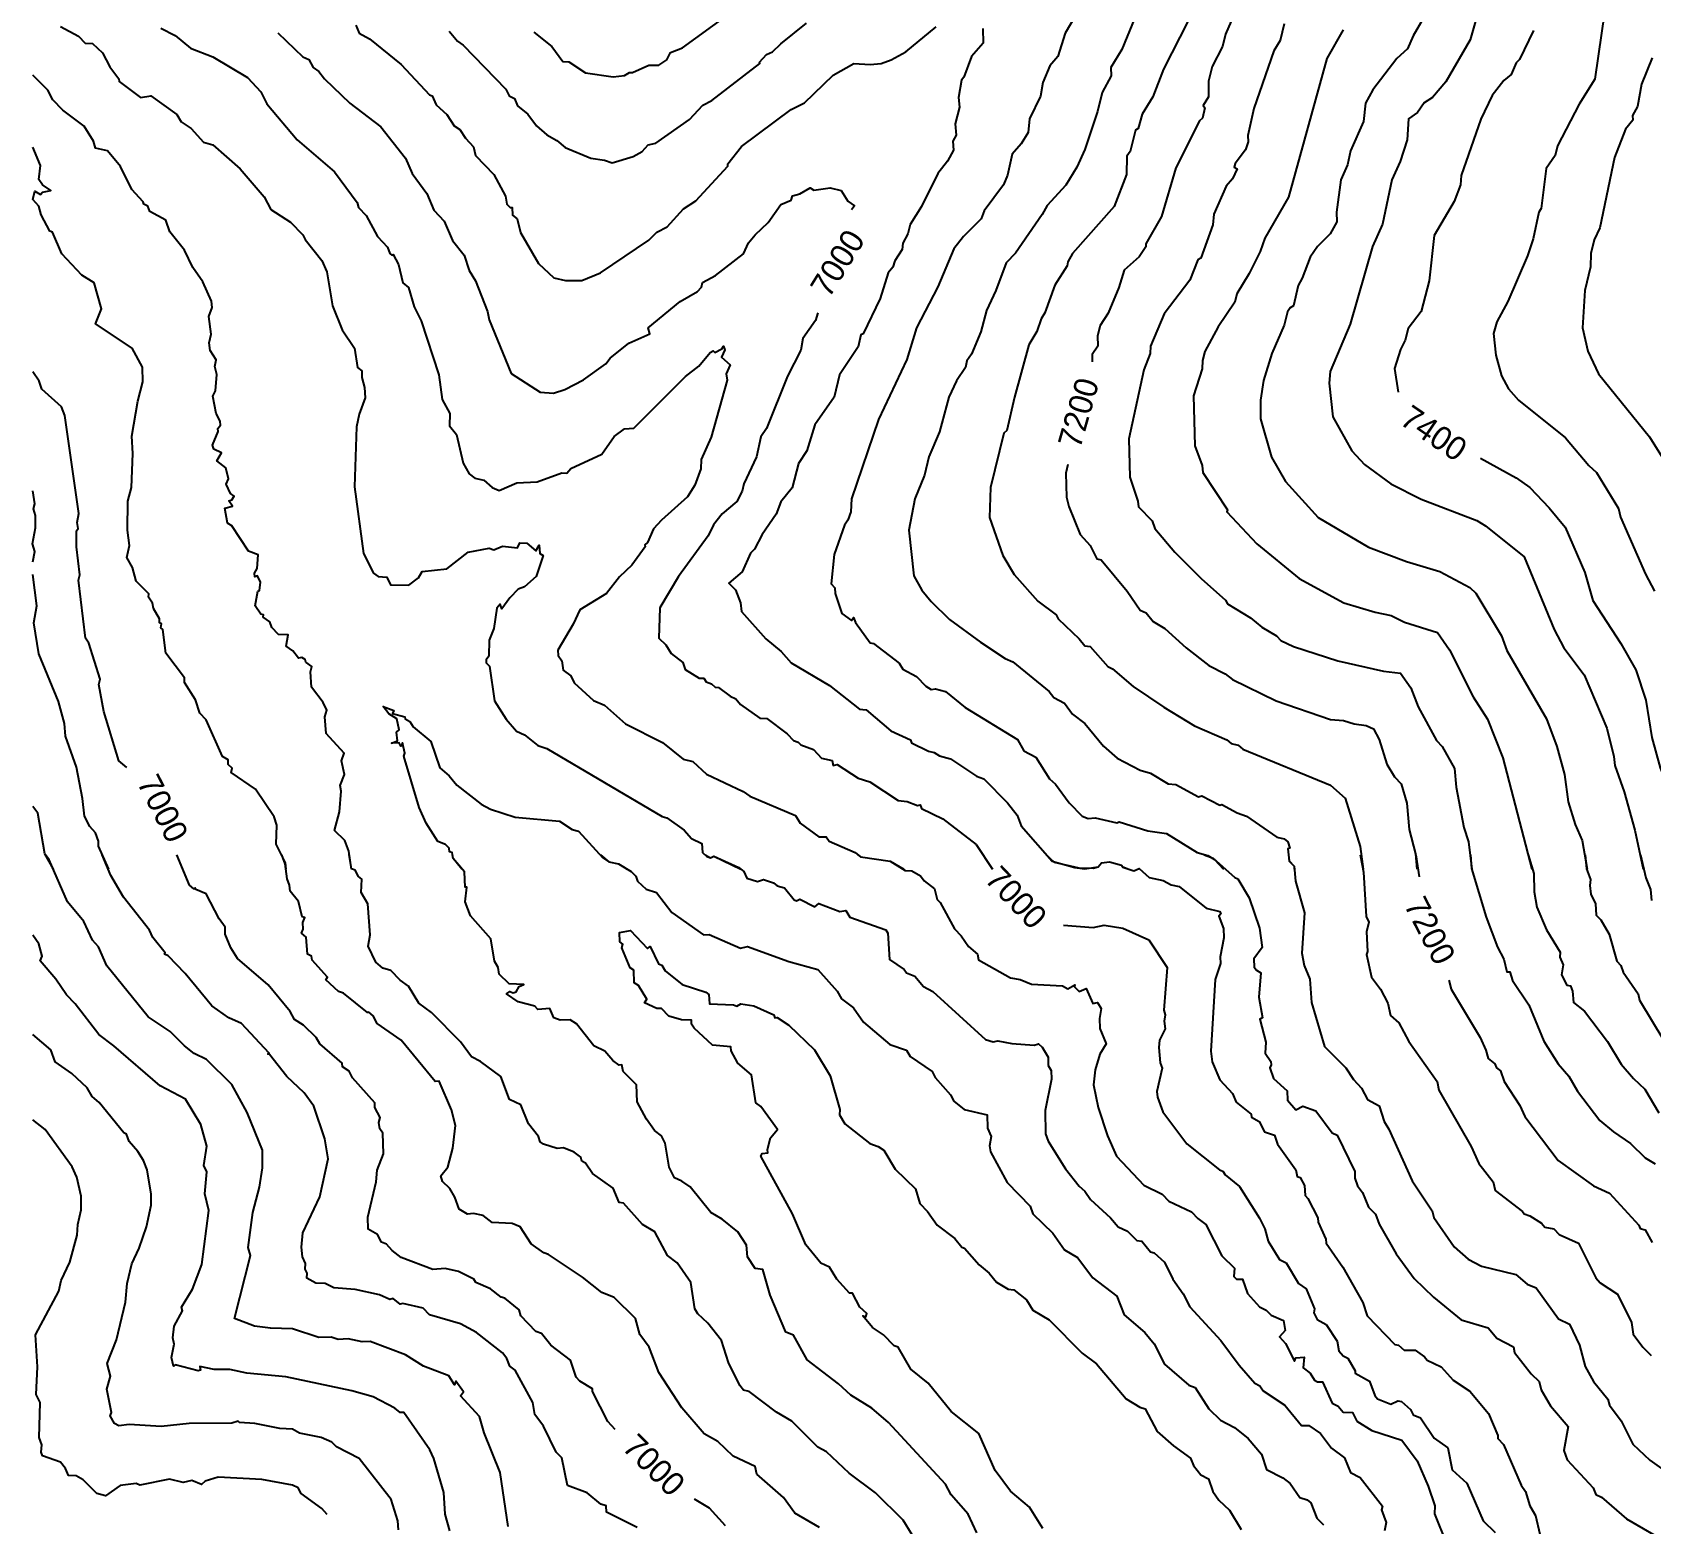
# Model space of a CAD drawing. Extents: x 9339 to 13216, y 3769 to 6935.
# Drawn here: x 9340 to 9863, y 4312 to 4794 of the extents above; entities that cross this region are included whole.
import ezdxf
from ezdxf.enums import TextEntityAlignment as Align

# ---------------------------------------------------------------- set-up
doc = ezdxf.new("R2010")
doc.units = 0
doc.header["$MEASUREMENT"] = 0
for name, color, linetype in [('DTM_SURFACE_CON', 9, 'Continuous'), ('DTM_SURFACE_ICON', 251, 'Continuous'), ('DTM_TEXT_ICON', 251, 'Continuous')]:
    doc.layers.add(name, color=color, linetype=linetype)
doc.styles.add('TMODELF', font='tmodelf')

msp = doc.modelspace()

# ---------------------------------------------------------------- linework, layer by layer
at = {"layer": 'DTM_SURFACE_CON', "linetype": 'Continuous', "flags": 128}
for points, elevation in [([(9699.08, 4805.32), (9692.46, 4788.96), (9688.88, 4783.06), (9688.93, 4780.44), (9686.04, 4774.99), (9684.53, 4768.92), (9680.4, 4756.57), (9677.88, 4750.9), (9674.25, 4745.1), (9668.21, 4738.46), (9666.69, 4735.56), (9658.02, 4723.07), (9655.03, 4720.01), (9651.69, 4711.05), (9648.59, 4704.59), (9646.76, 4697.65), (9643.79, 4690.48), (9642.31, 4688.23), (9641.85, 4686.1), (9638.91, 4681.83), (9636.48, 4676.5), (9633.45, 4665.33), (9629.93, 4657.27), (9628.59, 4651.32), (9625.47, 4643.7), (9623.5, 4633.58), (9625.13, 4618.82), (9627.68, 4614.14), (9630.71, 4610.49), (9636.68, 4604.68), (9646.64, 4597.29), (9654.67, 4592), (9657.16, 4590.99), (9668.93, 4581.41), (9670.41, 4579.43), (9673.85, 4577.56), (9676.48, 4574.08), (9680.39, 4571.03), (9686.46, 4563.69), (9690.93, 4559.8), (9698.36, 4555.95), (9701.7, 4554.96), (9707.37, 4551.56), (9709.92, 4551.33), (9717.17, 4547.33), (9718.26, 4547.69), (9724.09, 4544.67), (9724.76, 4544.86), (9729.66, 4542.16), (9732.72, 4541.03), (9742.5, 4534.33), (9744.88, 4533.71), (9746.11, 4532.76), (9746.7, 4530.74), (9746.08, 4530.56), (9746.49, 4526.64), (9748.16, 4524.91), (9748.12, 4523.96)], 2170.18), ([(9809.21, 4806.47), (9805.1, 4792.11), (9797.22, 4778.43), (9792.93, 4773.37), (9790.21, 4771.7), (9788.07, 4768.53), (9785.14, 4766.47), (9784.66, 4759.77), (9782.41, 4752.7), (9779.76, 4746.84), (9776.75, 4732.43), (9773.51, 4725.24), (9766.31, 4700.11), (9759.75, 4684.88), (9759.48, 4681.11), (9760.68, 4670.18), (9766.8, 4659.23), (9770.93, 4654.75), (9779.45, 4648.47), (9789.23, 4643.51), (9807.23, 4636.69), (9809.99, 4634.96), (9822.5, 4624.95), (9832.2, 4601.4), (9835.33, 4595.48), (9841.94, 4586.74), (9849.25, 4569.57), (9851.58, 4560.37), (9851.86, 4557.47), (9854.9, 4548.89), (9858.29, 4536.58), (9861.02, 4523.96)], 2243.33), ([(9849.58, 4808.43), (9845.39, 4779.31), (9840.37, 4771.31), (9833.35, 4757.75), (9832.57, 4754.67), (9829.63, 4750.47), (9828.07, 4737.53), (9827.26, 4736.36), (9825.41, 4727.76), (9823.65, 4722.19), (9817.3, 4707.45), (9813.75, 4700.94), (9812.62, 4697.15), (9813.38, 4690.08), (9815.26, 4683.4), (9817.51, 4679.23), (9820.72, 4675.59), (9835.95, 4663.34), (9843.45, 4654.44), (9845.91, 4652.16), (9853.01, 4640.54), (9853.69, 4637.72), (9861.82, 4619.26), (9864.73, 4613.82)], 2267.71), ([(9679.24, 4802.9), (9674.13, 4794.23), (9671.68, 4786.7), (9669.16, 4783.63), (9666.81, 4778.27), (9666.14, 4773.8), (9662.5, 4766.51), (9662.11, 4762.06), (9659.82, 4758.43), (9656.9, 4755.07), (9655.47, 4748.32), (9654.09, 4745.14), (9647.91, 4736.75), (9646.89, 4734.23), (9641.22, 4728.46), (9638.1, 4724.45), (9632.89, 4712.23), (9625.98, 4698.93), (9622.84, 4688.71), (9613.67, 4669.34), (9604.93, 4643.62), (9604.7, 4639.5), (9603.78, 4636.72), (9602.66, 4635.18), (9599.41, 4625.66), (9598.44, 4616.23), (9599.56, 4614.9), (9599.72, 4613.08), (9601.83, 4606.58), (9605, 4604.32), (9605.6, 4605.35), (9606.23, 4603.7), (9611.01, 4597.12), (9612.06, 4596.88), (9620.36, 4590.58), (9621.52, 4588.58), (9626, 4586.18), (9629, 4583.05), (9630.71, 4582.01), (9632.12, 4582.19), (9635.4, 4581.36), (9641.68, 4576.21), (9658.69, 4565.83), (9660.74, 4562.17), (9664.56, 4560.11), (9668.97, 4553.18), (9670.91, 4551.46), (9675.4, 4545.43), (9679.55, 4541.07), (9681.53, 4540.36), (9683.8, 4540.52), (9690.8, 4538.92), (9691.51, 4539.24), (9700.83, 4536.37), (9706.81, 4535.44), (9716.8, 4529.35), (9720.25, 4528.33), (9722.36, 4527.03), (9725.33, 4523.96)], 2157.98), ([(9349.11, 4796.34), (9354.92, 4793.2), (9357.12, 4790.97), (9359.48, 4790.91), (9362.72, 4787.84), (9365.04, 4783.3), (9367.95, 4779.5), (9368.09, 4778.57), (9374.98, 4773.4), (9378.38, 4774), (9386.77, 4767.87), (9388.13, 4765.53), (9391.36, 4763.43), (9395.37, 4758.95), (9398.39, 4758.1), (9407.19, 4750.33), (9415.02, 4741.28), (9417.19, 4737.21), (9423.51, 4733.16), (9427.55, 4729.06), (9428.29, 4727.5), (9433.66, 4720.72), (9435.26, 4717.01), (9437.11, 4706.03), (9440.27, 4698.32), (9444.18, 4692.34), (9445.16, 4686.17), (9446.59, 4685.05), (9446.62, 4682.87), (9447.44, 4679.65), (9447.63, 4676.34), (9445.73, 4671.07), (9444.82, 4666.95), (9444.17, 4647.51), (9447.17, 4626), (9450.37, 4619.68), (9451.92, 4618.58), (9454.71, 4618.33), (9455.86, 4615.82), (9461.8, 4615.71), (9464.91, 4618.1), (9466.15, 4620.13), (9474.1, 4621.02), (9480.93, 4626.45), (9487.77, 4627.7), (9489.32, 4627.22), (9492.12, 4628.36), (9496.94, 4627.84), (9497.73, 4629.49), (9499.9, 4629.28), (9502.91, 4626.86), (9503.95, 4628.68), (9504.12, 4626.03), (9505.23, 4625.35), (9502.96, 4618.52), (9499.19, 4615.25), (9497.18, 4614.45), (9494.42, 4611.68), (9491.86, 4608.05), (9491.38, 4609.57), (9490.24, 4608.32), (9489.24, 4601.76), (9487.75, 4597.93), (9487.7, 4592.77), (9486.8, 4591.65), (9486.81, 4590.69), (9487.84, 4589.55), (9489.53, 4578.33), (9493.27, 4572.42), (9496.65, 4568.53), (9499.21, 4567.31), (9503.51, 4563.95), (9506.38, 4562.92), (9543.68, 4540.93), (9545.23, 4540.55), (9550.89, 4536.51), (9553.21, 4533.81), (9556.53, 4532.24), (9556.73, 4529.37), (9558.14, 4527.98), (9559.36, 4527.58), (9560.43, 4528.11), (9569.22, 4523.96)], 2109.22), ([(9381.59, 4795.86), (9386.18, 4793.44), (9391.18, 4789.41), (9398.38, 4786.53), (9409.65, 4779.83), (9413.93, 4775.27), (9415.83, 4771.35), (9425.66, 4759.74), (9437.73, 4749.42), (9445.04, 4739.5), (9445.52, 4737.81), (9447.94, 4735.28), (9451.67, 4728.48), (9454.89, 4725), (9455.62, 4723.01), (9456.32, 4722.48), (9456.72, 4722.68), (9458.47, 4719.46), (9459.88, 4713.48), (9461.71, 4711.95), (9463.54, 4705.73), (9465.74, 4701.25), (9471.46, 4683.73), (9472.59, 4675.77), (9475.01, 4671.28), (9474.99, 4667.22), (9477.24, 4664.47), (9479.38, 4655.23), (9481.35, 4651.75), (9483.13, 4650.31), (9486.02, 4649.7), (9488.73, 4647.33), (9490.96, 4646.34), (9496.74, 4648.85), (9503.25, 4649.17), (9511.25, 4652.04), (9512.87, 4651.97), (9514.18, 4653.45), (9524.19, 4658.05), (9528.21, 4663.79), (9531.58, 4666.26), (9534.59, 4666.54), (9551.31, 4683.24), (9555.62, 4686.52), (9559.25, 4690.95), (9560.18, 4691.51), (9560.78, 4691), (9562.98, 4692.18), (9563.52, 4693.03), (9564.05, 4691.81), (9562.9, 4689.51), (9565.7, 4686.94), (9564.42, 4684.06), (9564.71, 4682.03), (9559.59, 4663.63), (9556.29, 4656.42), (9556.19, 4653.38), (9554.28, 4648.13), (9551.95, 4644.33), (9543.49, 4636.77), (9540.96, 4633.91), (9539, 4629.54), (9538.15, 4628.78), (9538.26, 4628.12), (9533.88, 4622.21), (9529.88, 4618.48), (9525.67, 4613.04), (9517.08, 4607.74), (9514.91, 4603.09), (9509.97, 4594.74), (9510.11, 4593.05), (9511.26, 4591.26), (9511.7, 4588.23), (9514.23, 4586.41), (9515.21, 4584.21), (9521.49, 4578.47), (9525.03, 4576.97), (9531.89, 4570.94), (9543.8, 4564.84), (9550.47, 4559.53), (9553.63, 4558.72), (9558.11, 4554.64), (9569.92, 4548.99), (9572.1, 4547.48), (9586.83, 4541.3), (9588.36, 4538.83), (9594.4, 4534.41), (9596.82, 4534.39), (9597.73, 4532.99), (9606.11, 4529.3), (9607.93, 4527.92), (9617.45, 4526.54), (9621.85, 4523.96)], 2121.41), ([(9444.61, 4796.78), (9445.67, 4794.23), (9449.06, 4792.35), (9459.35, 4784.05), (9468.42, 4774.26), (9469.29, 4773.93), (9470.61, 4771.07), (9474.12, 4767.96), (9476.42, 4764.25), (9478.3, 4763.1), (9480.14, 4760.28), (9482.75, 4757.51), (9483.33, 4754.68), (9489.29, 4748.51), (9493.1, 4741.55), (9493.49, 4738.95), (9494.51, 4737.84), (9495.19, 4737.82), (9495.28, 4735.32), (9496.8, 4734.19), (9497.87, 4729.72), (9503.69, 4719.72), (9508.67, 4715.11), (9512.51, 4714.22), (9517.76, 4714.28), (9523.81, 4716.68), (9539.46, 4727.28), (9541.96, 4729.91), (9545.35, 4731.58), (9550.66, 4737.46), (9554.6, 4740.05), (9564.96, 4751.25), (9565.02, 4752), (9569.41, 4757.56), (9585.5, 4769.55), (9589.73, 4771.66), (9598.99, 4780.61), (9605.74, 4784.45), (9610.99, 4784.04), (9614.6, 4784.44), (9617.75, 4785.54), (9622.49, 4788.22), (9632.32, 4796.29)], 2145.79), ([(9474.82, 4794.88), (9477.57, 4791.68), (9479.38, 4790.37), (9493.11, 4776.09), (9494.24, 4773.97), (9495.97, 4773.1), (9496.96, 4770.73), (9500.27, 4767.99), (9503.05, 4764.29), (9506.47, 4761.37), (9509.61, 4759.53), (9512.35, 4757.21), (9520.64, 4753.83), (9525.07, 4753.2), (9527.54, 4752.34), (9534.37, 4754.38), (9537.24, 4755.98), (9539.23, 4758.1), (9541.67, 4758.67), (9552.61, 4766.32), (9556.91, 4770.91), (9559.83, 4772.46), (9575.33, 4784.36), (9575.16, 4784.81), (9577.51, 4787.33), (9579.44, 4788.18), (9582.06, 4790.79), (9590.45, 4797.42)], 2157.98), ([(9502.22, 4794.55), (9508.06, 4789.86), (9511.64, 4785), (9513.57, 4784.9), (9518.94, 4781.43), (9527.83, 4780.12), (9531.5, 4780.56), (9533.13, 4781.52), (9534.1, 4781.54), (9539.37, 4783.87), (9542.69, 4783.9), (9545.28, 4785.56), (9546.43, 4787.91), (9550.34, 4789.47), (9564.44, 4799.68)], 2170.18), ([(9647.42, 4795.75), (9647.52, 4790.99), (9643.77, 4786.71), (9641.34, 4780.03), (9640.51, 4779.06), (9639.56, 4773.43), (9639.88, 4770.31), (9638.49, 4764.94), (9638.83, 4761.19), (9637.78, 4759.35), (9637.93, 4756.35), (9636.03, 4752.87), (9632.92, 4748.82), (9627.59, 4738.22), (9623.91, 4732.39), (9623.21, 4729.3), (9621.62, 4726.33), (9621.32, 4724.25), (9618.94, 4720.57), (9618.32, 4718.52), (9616.87, 4716.73), (9614.29, 4708.41), (9608.7, 4696.98), (9607.97, 4696.67), (9607.11, 4692.79), (9601.05, 4683.77), (9599.4, 4676.5), (9593.06, 4667.6), (9590.55, 4659.16), (9587.79, 4655.06), (9585.75, 4647.18), (9582.09, 4642.68), (9580.59, 4638.68), (9576.11, 4632.11), (9573.63, 4627.34), (9572.28, 4626.05), (9569.63, 4620.09), (9565.27, 4616.4), (9567.44, 4614.22), (9569.09, 4610.07), (9569.37, 4607.28), (9577.24, 4598.44), (9582.17, 4594.28), (9585.49, 4590.67), (9597.84, 4583.28), (9607.6, 4575.71), (9609.7, 4575.41), (9617.66, 4568.61), (9624, 4565.72), (9624.35, 4564.83), (9629.88, 4562.08), (9631.66, 4561.66), (9633.38, 4560.56), (9636.96, 4559.63), (9645.39, 4553.99), (9647.76, 4553.13), (9655.4, 4545.37), (9658.52, 4541.39), (9659.81, 4537.93), (9669.86, 4526.53), (9677.18, 4524.43), (9680.29, 4524.08), (9684.71, 4524.68), (9685.84, 4526.02), (9688.39, 4526.3), (9692.31, 4525.26), (9692.69, 4524.68), (9694.7, 4523.96)], 2145.79), ([(9713.91, 4798.16), (9705.85, 4782.56), (9702.46, 4773.61), (9698.96, 4768.01), (9697.7, 4763.35), (9696.81, 4762.9), (9695.06, 4755.91), (9694.06, 4754.4), (9693.9, 4748.57), (9689.95, 4738.16), (9676.47, 4723.01), (9674.91, 4720.29), (9674.74, 4718.97), (9670.76, 4712.73), (9667.46, 4703.81), (9666.27, 4701.87), (9664.96, 4697.75), (9662.37, 4693.41), (9657.7, 4676.56), (9655.23, 4665.73), (9654.25, 4664.84), (9649.88, 4647.35), (9649.59, 4637.6), (9653.91, 4625.39), (9657.58, 4619.21), (9665.2, 4610.53), (9671.12, 4606.2), (9671.8, 4604.83), (9678.65, 4598.43), (9680.39, 4596.18), (9682.21, 4595.89), (9687.83, 4589.46), (9689.37, 4588.74), (9696.1, 4583.01), (9705.96, 4576.26), (9715.9, 4570.27), (9726.32, 4565.77), (9727.81, 4564.57), (9730.04, 4564.02), (9731.57, 4562.76), (9759.94, 4551.13), (9764.65, 4546.87), (9769.49, 4531.26), (9770.44, 4523.96)], 2182.37), ([(9744.91, 4797.19), (9743.63, 4791.85), (9741.52, 4788.45), (9735.12, 4769.85), (9733.2, 4761.1), (9733.3, 4759.1), (9732.41, 4756.45), (9729.07, 4752.08), (9728.75, 4750.94), (9729.71, 4750.39), (9728.21, 4747.13), (9726.12, 4744.75), (9722.19, 4735.68), (9721.8, 4732.29), (9717.91, 4721.51), (9717.02, 4720.88), (9714.39, 4714.39), (9706.09, 4703.43), (9701.73, 4692.98), (9701.55, 4690.64), (9699.56, 4685.32), (9694.67, 4663.11), (9695.01, 4650.67), (9697.56, 4642.87), (9697.76, 4641.04), (9702.22, 4636.59), (9703.07, 4634.06), (9709.57, 4626.41), (9718.05, 4617.86), (9725.89, 4610.93), (9726.56, 4609.68), (9733.98, 4605.15), (9737.64, 4602.15), (9742.48, 4599.41), (9743.85, 4597.89), (9747.94, 4595.93), (9762.23, 4591.31), (9777.03, 4587.98), (9782.49, 4587.31), (9785.92, 4582.57), (9788.21, 4576.44), (9794.17, 4565.49), (9796.06, 4563.56), (9800.05, 4556.53), (9800.54, 4550.49), (9803.04, 4537.35), (9804.59, 4532.81), (9805.63, 4523.96)], 2206.75), ([(9764.03, 4795.34), (9758.72, 4785.98), (9746.34, 4741.23), (9738.61, 4727.95), (9737.13, 4723.62), (9733.61, 4716.56), (9729.61, 4709.96), (9728.94, 4707.27), (9723.6, 4699.29), (9719.29, 4691.34), (9718.46, 4688.35), (9718.41, 4685.72), (9715.63, 4676.96), (9716.06, 4660.85), (9718.37, 4654.44), (9718.65, 4652.13), (9726.6, 4640.08), (9726.36, 4639.41), (9736.07, 4629.13), (9749.72, 4617.92), (9764.24, 4610.07), (9774.36, 4607.03), (9779.57, 4605.99), (9783.81, 4603.74), (9794.47, 4600.49), (9798.34, 4594.88), (9806.07, 4579.7), (9810.66, 4572.41), (9815.68, 4559.89), (9825.01, 4523.96)], 2218.94), ([(9789.8, 4798.69), (9786.62, 4793.38), (9784.81, 4789.16), (9781.34, 4785.99), (9773.56, 4775.89), (9771.27, 4771.59), (9770.6, 4765.63), (9766.38, 4756.13), (9765.36, 4751.65), (9763.24, 4746.82), (9761.84, 4736.31), (9761.97, 4733.27), (9759.84, 4729.36), (9755.72, 4725.26), (9753.31, 4721.81), (9750.77, 4714.97), (9749.39, 4712.68), (9747.98, 4706.04), (9746.89, 4705.45), (9745.97, 4704.09), (9744.93, 4699.86), (9740.93, 4690.67), (9738.22, 4681.87), (9737.31, 4675.52), (9737.29, 4669.48), (9740.8, 4657.18), (9745.39, 4649.22), (9755.92, 4637.58), (9772.24, 4627.99), (9784.49, 4623.43), (9795.23, 4620.22), (9805.01, 4615.01), (9806.88, 4613.18), (9815.19, 4599.42), (9816.9, 4594.61), (9829.79, 4572.55), (9833.14, 4563.57), (9835.54, 4554.57), (9836.81, 4545.67), (9839.07, 4538.36), (9841.29, 4533.21), (9842.89, 4523.96)], 2231.14), ([(9863.94, 4786.2), (9860.46, 4777.71), (9859.16, 4770.46), (9857.56, 4767.58), (9857.73, 4766.06), (9855.36, 4763.2), (9851.76, 4754.01), (9846.99, 4731.27), (9845.18, 4727.42), (9844.13, 4722.93), (9843.98, 4718.68), (9842.15, 4711), (9841.41, 4698.92), (9843.15, 4691.38), (9846.64, 4684.06), (9863.11, 4663.71), (9870.39, 4652.01)], 2279.9), ([(9443.28, 4523.96), (9442.38, 4529.72), (9441.04, 4533.2), (9437.71, 4536.48), (9439.38, 4542.42), (9439.91, 4549.11), (9439.56, 4551), (9441.02, 4554.51), (9439.96, 4558.99), (9440.87, 4561.4), (9435.01, 4567.76), (9434.59, 4573.17), (9435.23, 4575.33), (9434.08, 4577.82), (9430.34, 4582.82), (9429.93, 4587.76), (9430.38, 4589.5), (9428.48, 4590.9), (9428.3, 4591.77), (9427.16, 4592.38), (9426.1, 4592.16), (9424.24, 4594.5), (9422.09, 4596.04), (9422.73, 4599.68), (9419.64, 4599.75), (9417.52, 4602.1), (9416.85, 4603.94), (9414.62, 4605.45), (9414.76, 4606.19), (9413.9, 4606.4), (9412.11, 4609.08), (9412.98, 4613.79), (9413.45, 4614.04), (9413.83, 4616.74), (9412.83, 4618.78), (9412.02, 4618.45), (9411.88, 4619.62), (9412.74, 4621.17), (9413.08, 4625.58), (9409.97, 4626.69), (9404.57, 4634.96), (9403.15, 4635.79), (9402.31, 4640.64), (9404.7, 4641.24), (9403.58, 4642.99), (9404.52, 4643.31), (9405.3, 4644.49), (9404.12, 4645.39), (9402.72, 4648.44), (9403.5, 4650.14), (9402.57, 4653.73), (9399.69, 4655.91), (9401.23, 4658.5), (9398.67, 4659.67), (9398.29, 4660.98), (9400.11, 4665.44), (9400.02, 4666.38), (9400.82, 4667.5), (9400.71, 4668.77), (9399.49, 4671.26), (9398.41, 4676.86), (9399.2, 4678.58), (9399.71, 4683.83), (9399.09, 4686.44), (9399.52, 4688.65), (9397.52, 4691.62), (9397.19, 4694.14), (9397.9, 4696.92), (9397.09, 4702.59), (9398.2, 4705.53), (9397.96, 4707.62), (9395.17, 4713.87), (9391.89, 4718.49), (9389.18, 4724.05), (9384.46, 4730.01), (9383.14, 4733.71), (9378.02, 4736.58), (9377.36, 4738.29), (9376.11, 4738.94), (9375.9, 4739.72), (9372.21, 4743.62), (9368.48, 4751.16), (9364.36, 4756.14), (9360.48, 4756.98), (9359.78, 4759.35), (9356.81, 4764.14), (9349.87, 4769.31), (9346.68, 4772.71), (9345.02, 4775.75), (9340.12, 4780.66)], 2109.22), ([(9422.13, 4523.96), (9421.84, 4526), (9418.91, 4531.98), (9419.06, 4538.19), (9418.28, 4540.87), (9412.2, 4549.8), (9404.27, 4555.2), (9404.61, 4556.57), (9403.32, 4557.79), (9403.35, 4559.33), (9401.55, 4560.39), (9396.18, 4572.19), (9394.18, 4574.34), (9392.76, 4578.7), (9389.26, 4584.33), (9389.2, 4585.84), (9383.23, 4593.79), (9382.24, 4601.44), (9381.55, 4601.93), (9381.76, 4603.3), (9381.13, 4603.62), (9381.12, 4604.89), (9379.2, 4608.22), (9378.85, 4609.97), (9377.58, 4611.83), (9377.64, 4612.99), (9373.56, 4617.09), (9372.42, 4621.51), (9370.62, 4624.67), (9371.41, 4628.58), (9370.75, 4633.52), (9370.85, 4642.95), (9372.09, 4647.34), (9372.54, 4658.31), (9372.2, 4663.91), (9374.09, 4675.27), (9375.8, 4681.54), (9375.62, 4686.23), (9372.25, 4692.4), (9360.46, 4700.28), (9362.37, 4705.08), (9360.03, 4713.53), (9356.06, 4715.98), (9349.59, 4722.92), (9346.54, 4729.9), (9345.7, 4730.21), (9342.87, 4735.44), (9342.13, 4738.33), (9340.18, 4740.39), (9340.79, 4743.12), (9342.66, 4742.06), (9343.33, 4742.86), (9345.94, 4743.33), (9343.34, 4745.21), (9342.13, 4746.95), (9342.61, 4751.47), (9340.12, 4757.41)], 2121.41), ([(9340.12, 4623.31), (9340.8, 4626.66), (9340.02, 4629.06), (9341.02, 4634.27), (9341.06, 4638.31), (9340.4, 4640.39), (9340.77, 4642.08), (9340.12, 4646.28)], 2145.79), ([(9364.77, 4523.96), (9361.38, 4531.41), (9361.39, 4533.01), (9360.44, 4535.66), (9358.61, 4537.77), (9356.83, 4541.04), (9356.25, 4546.77), (9354.28, 4556.88), (9350.7, 4566.98), (9350.45, 4571.03), (9348.49, 4578.1), (9342.08, 4593.54), (9340.48, 4603.58), (9341.42, 4609.07), (9340.12, 4619.2)], 2145.79), ([(9478.96, 4523.96), (9476.13, 4527.42), (9475.81, 4529.33), (9474.89, 4529.54), (9474.83, 4530.71), (9473.68, 4531.93), (9471.16, 4532.87), (9467.4, 4538.79), (9465.14, 4543.82), (9460.15, 4560.44), (9460.47, 4561.45), (9459.72, 4564.8), (9459.22, 4563.71), (9458.61, 4564.8), (9456.23, 4564.66), (9458.1, 4565.46), (9457.84, 4568.2), (9458.62, 4568.93), (9457.94, 4572.53), (9455.28, 4574.17), (9453.53, 4576.54), (9456.92, 4575.18), (9456.45, 4574.31), (9460.46, 4573.15), (9460.6, 4572.51), (9462.14, 4571.68), (9463.23, 4569.95), (9468.87, 4565.22), (9471.78, 4556.68), (9474.86, 4554.12), (9477.31, 4551.05), (9485.13, 4544.94), (9488.17, 4543.32), (9496.16, 4540.74), (9510.55, 4539.42), (9514.66, 4536.75), (9516.63, 4536.21), (9524.53, 4527.55), (9526.51, 4526.26), (9529.64, 4525.71), (9532.41, 4523.96)], 2097.02), ([(9346.86, 4523.96), (9344.07, 4528.85), (9341.78, 4542.02), (9340.12, 4544.2)], 2157.98), ([(9493.94, 4311.45), (9491.3, 4328.84), (9486.18, 4341.67), (9484.6, 4346.96), (9478.54, 4353.71), (9479.46, 4354.92), (9476.98, 4358.42), (9476.55, 4357.23), (9474.77, 4360.13), (9466.53, 4363.24), (9460.76, 4366.89), (9449.27, 4371.23), (9446.72, 4371.08), (9442.17, 4372.09), (9438.9, 4371.89), (9436.65, 4372.58), (9432.69, 4372.57), (9424.17, 4375.3), (9417.03, 4375.49), (9411.85, 4376.19), (9405.37, 4378.64), (9410.56, 4399.05), (9409.8, 4401.6), (9411.37, 4412.91), (9413.47, 4421.17), (9414.44, 4427.32), (9414.46, 4433.09), (9409.52, 4445.29), (9404.56, 4454.27), (9396.29, 4462.44), (9392.31, 4464.35), (9389.22, 4466.8), (9384.61, 4471.5), (9377.44, 4476.24), (9364.05, 4492.73), (9361.37, 4498.79), (9359.46, 4501.02), (9356.69, 4506.98), (9351.36, 4513.32), (9345.42, 4527), (9344.25, 4528.54)], 2157.98), ([(9535.62, 4311.12), (9525.72, 4316.08), (9525.58, 4318.1), (9523.88, 4318.64), (9519.49, 4322.26), (9513.16, 4324.64), (9511.26, 4333.57), (9509.41, 4335.44), (9505.36, 4343.81), (9502.52, 4347.58), (9501.92, 4351.47), (9496.17, 4361.92), (9494.41, 4363.26), (9493.5, 4365.7), (9492.11, 4367.54), (9483.63, 4374.13), (9478.55, 4376.98), (9468.51, 4379.87), (9466.44, 4381.98), (9459.89, 4383.52), (9458.98, 4383.27), (9456.76, 4385.09), (9455.67, 4384.83), (9452.35, 4386.29), (9444.43, 4388.03), (9437.54, 4388.55), (9434.7, 4389.93), (9431.75, 4390.11), (9428.83, 4391.69), (9428.88, 4393.35), (9428.25, 4394.61), (9428.37, 4396.45), (9427.36, 4398.62), (9427.07, 4401.69), (9427.45, 4406.33), (9433.02, 4418.04), (9435.73, 4430.32), (9434.64, 4436.76), (9431.1, 4447.36), (9427.91, 4451.59), (9422.3, 4456.94), (9416.72, 4463.96), (9416.15, 4464.08), (9416.64, 4464.4), (9407.71, 4474.02), (9403.6, 4475.88), (9398.02, 4479.72), (9389.46, 4490.16), (9383.91, 4495.96), (9382.77, 4496.41), (9382.92, 4496.85), (9378.93, 4501.82), (9377.86, 4504.22), (9369.47, 4514.85), (9365.44, 4521.92), (9362.6, 4528.54)], 2145.79), ([(9594.67, 4311.13), (9586.66, 4315.73), (9582.99, 4320.84), (9574.34, 4328.33), (9573.81, 4330.86), (9566.69, 4334.18), (9561.78, 4338.94), (9557.26, 4341.32), (9550.06, 4349.77), (9542.64, 4361.15), (9539.53, 4369.4), (9536.52, 4373.46), (9535.07, 4378.61), (9528.22, 4385.47), (9524.25, 4387.09), (9517.91, 4391.99), (9506.98, 4399.4), (9505.4, 4399.91), (9501.4, 4402.79), (9497.78, 4408.26), (9495.21, 4409.42), (9488.73, 4409.74), (9485.8, 4412.01), (9482.68, 4412.61), (9480.79, 4412.38), (9478.08, 4413.98), (9476.7, 4417.9), (9475.04, 4420.73), (9472.67, 4422.96), (9472.16, 4424.76), (9474.44, 4427.61), (9476, 4433.78), (9476.85, 4441.04), (9475.63, 4446.14), (9471.6, 4455.41), (9470.28, 4455.33), (9459.34, 4468.65), (9451.57, 4474.07), (9450.2, 4476.51), (9448.84, 4477.69), (9448.38, 4477.61), (9440.69, 4483.84), (9439.09, 4484.4), (9434.99, 4488.11), (9435.5, 4488.99), (9430.48, 4494.46), (9430.33, 4495.84), (9429.06, 4496.46), (9428.62, 4501.98), (9427.03, 4503.26), (9427.66, 4504.52), (9427.51, 4506.71), (9428.11, 4508.34), (9427.33, 4508.51), (9426.12, 4513.51), (9423.36, 4516.77), (9423.2, 4518.8), (9422.39, 4520.79), (9421.81, 4525.66), (9420.69, 4528.54)], 2121.41), ([(9624.58, 4308.7), (9621.73, 4313.48), (9612.73, 4322.3), (9604.26, 4328.64), (9596.86, 4335.56), (9594.11, 4337.01), (9585.64, 4345.5), (9580.66, 4348.39), (9571.83, 4355.02), (9570.07, 4355.45), (9568.89, 4356.96), (9565.18, 4364.39), (9562.89, 4371.54), (9558.51, 4377.18), (9555.26, 4380.22), (9554.34, 4381.8), (9552.97, 4390.27), (9548.56, 4396.64), (9545.43, 4399.06), (9541.32, 4406.69), (9537.39, 4409.1), (9531.18, 4415.97), (9529.87, 4416.15), (9527.88, 4420.85), (9521.14, 4425.51), (9518.96, 4428.83), (9517.75, 4429.58), (9517.38, 4430.82), (9515.24, 4432.48), (9511.85, 4433.87), (9509.77, 4433.67), (9505.38, 4435.03), (9504.27, 4435.78), (9503.74, 4437.51), (9500.47, 4441.58), (9497.99, 4447.75), (9494.37, 4449.43), (9491.49, 4456.87), (9484.99, 4461.76), (9482.04, 4463.31), (9478.55, 4468.06), (9469.08, 4477.59), (9465.01, 4480.66), (9461.65, 4486.15), (9458.97, 4488.06), (9455.92, 4491.22), (9453.41, 4491.9), (9451.15, 4493.91), (9448.61, 4499.02), (9449.29, 4502.7), (9448.52, 4512.69), (9446.37, 4516.35), (9446.55, 4520.73), (9445.53, 4521.58), (9444.42, 4523.56), (9443.27, 4524), (9442.44, 4528.54)], 2109.22), ([(9645.56, 4309.39), (9642.67, 4315.44), (9637.25, 4321.63), (9635.38, 4325.06), (9616.93, 4345.09), (9611.51, 4349.65), (9604.7, 4353.91), (9600.77, 4357.59), (9590.62, 4365.33), (9586.21, 4373.24), (9583.68, 4374.27), (9578.69, 4386.23), (9576.24, 4394.48), (9573.86, 4394.78), (9571.31, 4398.62), (9571.04, 4402.32), (9568.2, 4406.64), (9563.18, 4410.73), (9559.45, 4412.98), (9552.74, 4421.23), (9550.12, 4423.11), (9547.68, 4424.17), (9546.04, 4427.56), (9544.72, 4435.31), (9543.54, 4437.67), (9541.29, 4439.41), (9538.62, 4443.06), (9535.68, 4448.76), (9535.47, 4454.17), (9531.06, 4458.52), (9530.65, 4460.68), (9529.8, 4460.57), (9527.76, 4462.08), (9525.15, 4465.11), (9521.64, 4466.81), (9516.07, 4473.95), (9513.92, 4475.2), (9510.74, 4475.11), (9508.71, 4475.83), (9507.4, 4478.93), (9503.54, 4478.52), (9502.56, 4479.63), (9497.15, 4481.09), (9493.43, 4483.62), (9494.49, 4484.33), (9495.49, 4483.93), (9496.52, 4484.31), (9497.42, 4486.01), (9498.94, 4486.65), (9494.28, 4486.9), (9491.05, 4489.96), (9490.68, 4492.15), (9489.51, 4494.24), (9488.3, 4501.36), (9481.77, 4508.82), (9479.97, 4513.42), (9480.53, 4518.07), (9480.05, 4518.14), (9479.76, 4523.02), (9476.13, 4527.42), (9475.92, 4528.54)], 2097.02), ([(9523.75, 4528.54), (9526.51, 4526.26), (9529.64, 4525.71), (9533.73, 4523.19), (9535.18, 4521.65), (9535.77, 4520.07), (9538.57, 4517.5), (9541.85, 4516.4), (9546.89, 4509.88), (9557.14, 4502.72), (9558.92, 4502.85), (9569.04, 4498.42), (9571.29, 4498.94), (9584.67, 4494.04), (9594.04, 4491.52), (9600.38, 4484.48), (9601.72, 4482.05), (9605.58, 4479.13), (9608.86, 4474.5), (9617.33, 4467.26), (9622.72, 4465.38), (9623.92, 4463.39), (9631.02, 4458.49), (9632.06, 4456.57), (9636.98, 4451.02), (9638.11, 4448.88), (9641.43, 4446.21), (9648.8, 4444.5), (9648.95, 4440.24), (9650.19, 4437.55), (9649.61, 4434.49), (9649.96, 4432.55), (9655.31, 4422.64), (9662.71, 4414.98), (9663.67, 4412.55), (9670.05, 4406.29), (9673.83, 4400.85), (9678.04, 4398.35), (9683.07, 4391.86), (9690.81, 4385.87), (9693.2, 4379.82), (9699.9, 4374.09), (9702.82, 4370.42), (9706.24, 4363.9), (9714.12, 4357.09), (9716.08, 4356.32), (9720.55, 4349.5), (9724.28, 4345.83), (9728.81, 4343.44), (9733.27, 4339.85), (9737.55, 4334.79), (9739.17, 4329.89), (9744.48, 4327.1), (9746.83, 4325.3), (9750.01, 4320.83), (9752.35, 4320.06), (9753.49, 4319.03), (9755.5, 4314.09), (9757.59, 4312)], 2097.02), ([(9557.63, 4528.54), (9559.36, 4527.58), (9560.43, 4528.11), (9568.55, 4524.51), (9570.18, 4523.23), (9571.07, 4520.99), (9574.51, 4519.94), (9576.55, 4520.64), (9579.76, 4519.46), (9580.91, 4518.52), (9583.31, 4517.91), (9586.45, 4513.99), (9587.14, 4513.73), (9588.3, 4514.24), (9593.16, 4511.76), (9594.37, 4512.87), (9601.24, 4510.2), (9603.09, 4510.53), (9604.42, 4508.39), (9616.1, 4504.31), (9616.69, 4503.21), (9617.3, 4494.77), (9621.96, 4491.52), (9622.73, 4490.41), (9625.4, 4489.34), (9628.3, 4485.98), (9631.31, 4484.41), (9648.29, 4468.9), (9650.78, 4468.11), (9652.3, 4468.46), (9656.8, 4467.58), (9664.1, 4467.02), (9665.44, 4467.47), (9666.69, 4466.37), (9668.63, 4463.17), (9668.62, 4460.45), (9669.5, 4458.8), (9669.69, 4456.05), (9667.65, 4445.88), (9667.75, 4438.38), (9668.61, 4435.95), (9674.2, 4427.05), (9678.63, 4421.42), (9680.43, 4419.82), (9682.26, 4417.11), (9688.73, 4411.22), (9691.19, 4408.32), (9694.27, 4406.86), (9697.25, 4403.83), (9698.92, 4403.61), (9701.66, 4400.19), (9702.83, 4399.93), (9706.24, 4396.91), (9708.91, 4391.42), (9712.24, 4386.66), (9714.37, 4382.44), (9724.47, 4371.58), (9730.38, 4363.62), (9735.46, 4357.71), (9737.03, 4356.87), (9738.08, 4355.24), (9745.17, 4350.69), (9750.55, 4344.06), (9752.91, 4344.08), (9756.68, 4341.46), (9760.25, 4336.71), (9764.43, 4333.62), (9766.37, 4328.87), (9769.48, 4327.25), (9776.73, 4317.97), (9776.4, 4316.78), (9777.94, 4312.75), (9777.37, 4309.98)], 2109.22), ([(9607.06, 4528.54), (9607.93, 4527.92), (9617.45, 4526.54), (9622.28, 4523.51), (9624.52, 4523.42), (9627.3, 4521.79), (9628.45, 4520.21), (9631.79, 4517.53), (9632.65, 4514.11), (9633.68, 4513.2), (9638.25, 4504.68), (9640.49, 4502.4), (9642.83, 4498.96), (9645.67, 4496.44), (9646.06, 4494.61), (9656.45, 4488.83), (9659.51, 4488.3), (9663.17, 4486.79), (9673.18, 4486.19), (9674.98, 4485.25), (9677.22, 4486.54), (9677.11, 4485.94), (9678.6, 4484.35), (9680.91, 4485.36), (9683.02, 4480.48), (9684.56, 4480.85), (9685.69, 4478.91), (9685.14, 4475.67), (9685.34, 4472.38), (9687.36, 4467.51), (9685.33, 4464.07), (9683.81, 4459.11), (9683.2, 4454.18), (9684.73, 4446.85), (9687.79, 4437.74), (9690.65, 4431.18), (9699.5, 4421.73), (9705.46, 4418.85), (9707.66, 4416.56), (9714.93, 4413.19), (9716.94, 4410.94), (9719.54, 4409.08), (9724.77, 4398.87), (9728.81, 4394.93), (9728.67, 4392.25), (9729.55, 4391.43), (9731.44, 4391.41), (9733.04, 4386.71), (9736.98, 4382.38), (9739.1, 4381.37), (9740.66, 4379.72), (9744.69, 4377.98), (9745.27, 4374.79), (9743.36, 4372.7), (9745.39, 4370.63), (9748.29, 4364.89), (9748.71, 4365.98), (9751.34, 4366.16), (9751.09, 4362.68), (9753.33, 4360.99), (9754.72, 4358.76), (9755.74, 4358.22), (9757.33, 4358.23), (9760.43, 4351.3), (9762.42, 4350.27), (9764.05, 4348.37), (9766.99, 4348.25), (9768.4, 4345.51), (9773.26, 4342.4), (9783.02, 4339.36), (9787.91, 4332.67), (9791.51, 4324.48), (9793.62, 4318.08), (9793.54, 4315.53), (9797.58, 4305.62)], 2121.41), ([(9667.97, 4528.54), (9670.47, 4526.16), (9678.55, 4524.33), (9683.22, 4524.23), (9684.71, 4524.68), (9685.84, 4526.02), (9688.39, 4526.3), (9692.31, 4525.26), (9692.73, 4524.62), (9696.25, 4523.35), (9698.05, 4524.19), (9701.23, 4521.27), (9705.73, 4520.24), (9708.35, 4518.82), (9710.97, 4518.38), (9719.71, 4511.37), (9724.16, 4510.29), (9724.39, 4509.49), (9723.82, 4508.79), (9725.3, 4504.73), (9725.38, 4501.74), (9724.23, 4495.57), (9724.3, 4493.39), (9722.65, 4488.22), (9721.2, 4465.12), (9721.68, 4461.63), (9724.06, 4455.81), (9728.25, 4451.42), (9729.37, 4448.64), (9734.2, 4444.72), (9734.39, 4443.78), (9736.86, 4442.32), (9738.57, 4438.98), (9741.77, 4437.98), (9742.77, 4435.04), (9748.64, 4426.75), (9749.14, 4424.59), (9750.07, 4424.27), (9751.53, 4421.64), (9751.66, 4418.45), (9752.59, 4417.51), (9755.82, 4411.21), (9755.87, 4409.78), (9758.39, 4404.29), (9758.48, 4403.06), (9763.91, 4395.26), (9770.41, 4383.84), (9771.76, 4379.55), (9780.75, 4370.27), (9781.91, 4370.04), (9783.76, 4368.44), (9787.26, 4368.37), (9790.36, 4366.29), (9791.13, 4365.19), (9795.7, 4363.05), (9799.54, 4358.74), (9804.99, 4355.16), (9810.96, 4347.95), (9814.08, 4340.87), (9813.98, 4339.85), (9815.84, 4337.96), (9821.53, 4324.74), (9823.01, 4322.69), (9824.34, 4318.06), (9826.17, 4314.97), (9827.61, 4308.89)], 2145.79), ([(9719.04, 4528.54), (9721.94, 4527.46), (9728.91, 4521.22), (9729.89, 4520.86), (9733.57, 4514.68), (9736.9, 4504.89), (9737.85, 4498.65), (9735.15, 4494.93), (9735.23, 4492.28), (9735.94, 4491.26), (9737.37, 4490.43), (9736.67, 4482.56), (9737.93, 4475.83), (9737.09, 4475.39), (9738.95, 4467.95), (9738.81, 4464.49), (9740.56, 4461.71), (9740.75, 4460.62), (9740.28, 4459.75), (9741.43, 4456.3), (9745.87, 4452.31), (9746, 4449.26), (9748.74, 4446.13), (9750.95, 4447.26), (9755.11, 4445.8), (9760.39, 4438.71), (9762.09, 4437.89), (9767.78, 4426.23), (9767.82, 4424.04), (9768.67, 4421.57), (9770.25, 4419.42), (9772.22, 4414.69), (9774.48, 4412.44), (9775.59, 4409.12), (9781.16, 4399.58), (9786.99, 4391.64), (9793.17, 4385.52), (9802.22, 4378.18), (9810.88, 4375.63), (9813.67, 4372.26), (9819.14, 4369.45), (9819.43, 4367.66), (9824.81, 4360.77), (9827.41, 4358.28), (9828.08, 4355.56), (9831.08, 4350.41), (9836.75, 4343.79), (9835.36, 4336.01), (9836.44, 4333), (9844.88, 4323.89), (9845.75, 4321.74), (9847.6, 4320.85), (9855.61, 4313.86), (9869.79, 4305.71)], 2157.98), ([(9746.32, 4528.54), (9746.53, 4526.57), (9748.16, 4524.91), (9748.6, 4520.06), (9751.53, 4509.82), (9750.6, 4496.82), (9751.41, 4492.75), (9753.25, 4488.38), (9753.75, 4480.87), (9757.92, 4466.61), (9764.87, 4459.68), (9767.3, 4455.9), (9769.88, 4453.13), (9771.91, 4449.51), (9775.69, 4447.47), (9777.22, 4442.32), (9778.82, 4439.92), (9786.36, 4423.12), (9792.75, 4413.52), (9793.32, 4411.34), (9799.87, 4401.79), (9804.45, 4397.84), (9808.69, 4395.61), (9819.82, 4392.88), (9823.54, 4389.74), (9826.42, 4388.57), (9833.64, 4378.6), (9837.16, 4376.84), (9840.39, 4370.05), (9842.3, 4363.17), (9845.02, 4358.33), (9849.6, 4352.61), (9850.18, 4350.63), (9853.94, 4345.54), (9857.72, 4338.02), (9863.17, 4332.9), (9871.9, 4326.57)], 2170.18), ([(9769.45, 4528.54), (9770.62, 4522.96), (9771.4, 4508.66), (9772.29, 4506.79), (9771.5, 4503.63), (9771.85, 4497.28), (9771.5, 4496.38), (9773.21, 4488.98), (9776.05, 4485.18), (9778.49, 4480.56), (9779.26, 4476.63), (9781.99, 4474.29), (9785.26, 4468.22), (9794.36, 4455.27), (9794.95, 4452.53), (9805.43, 4434.29), (9807.92, 4428.77), (9812.49, 4422.82), (9813.12, 4420.06), (9822.03, 4413.3), (9822.55, 4412.45), (9824.38, 4411.82), (9828.14, 4409.45), (9829.21, 4408.21), (9832.12, 4407.61), (9833.88, 4405.83), (9840.17, 4403.01), (9845.7, 4391.85), (9847.13, 4390.2), (9852.68, 4386.54), (9857.26, 4377.37), (9857.84, 4373.59), (9860.98, 4369.38), (9863.64, 4366.75)], 2182.37), ([(9805.21, 4528.54), (9805.48, 4524.14), (9810.29, 4508.46), (9813.9, 4498.72), (9815.95, 4494.82), (9816.95, 4490.78), (9817.87, 4490.73), (9818.81, 4487.94), (9824.05, 4480.02), (9828.91, 4468.36), (9833.59, 4460.99), (9837.01, 4456.97), (9839.79, 4452.15), (9847.02, 4442.69), (9851.43, 4438.97), (9856.89, 4435.29), (9861.65, 4430.56), (9864.93, 4428.66)], 2206.75), ([(9823.87, 4528.54), (9825.62, 4522.52), (9825.73, 4516.61), (9826.69, 4511.67), (9829.82, 4504.37), (9834.16, 4497.07), (9834.06, 4495.51), (9835.2, 4493), (9834.58, 4489.76), (9836.32, 4486.45), (9837.58, 4486.16), (9838.2, 4484.46), (9838.5, 4480.85), (9842.11, 4478.02), (9849.48, 4468.26), (9853.9, 4460.85), (9857.87, 4456.21), (9861.52, 4452.83), (9866.14, 4445.16)], 2218.94), ([(9842.25, 4528.54), (9842.71, 4523.99), (9844.03, 4520.62), (9843.74, 4518.61), (9844.13, 4515.85), (9845.57, 4512.7), (9845.87, 4509.11), (9847.38, 4507.55), (9850.08, 4502.89), (9852.55, 4494.21), (9853.83, 4492.81), (9854.54, 4490.58), (9859.44, 4483.62), (9859.83, 4481.57), (9867.77, 4468.51)], 2231.14), ([(9860.14, 4528.54), (9861.9, 4521.16), (9863.36, 4517.36), (9863.68, 4513.82)], 2243.33), ([(9475.06, 4310.02), (9473.59, 4315.43), (9473.06, 4322.37), (9469.92, 4333.41), (9468.56, 4336.17), (9460.2, 4348.29), (9458.95, 4348.32), (9457.23, 4349.7), (9450.29, 4353.3), (9443.34, 4355.24), (9422.01, 4359.83), (9409.41, 4360.94), (9403.91, 4362.13), (9398.8, 4362.21), (9394.21, 4363.19), (9394.36, 4362), (9393.6, 4361.77), (9386.21, 4363.71), (9385.68, 4363.24), (9385.02, 4366.05), (9385.87, 4370.32), (9385.46, 4372.36), (9385.83, 4376.17), (9388.58, 4381.19), (9388.24, 4382.31), (9391.81, 4388.16), (9394.84, 4396.13), (9397.1, 4413.56), (9395.82, 4418.94), (9396.47, 4426.06), (9395.47, 4428.16), (9396.4, 4434.34), (9394.54, 4441.4), (9389.6, 4449.56), (9381.33, 4453.86), (9366.42, 4466.85), (9361.47, 4470.44), (9353.9, 4480.4), (9351.1, 4483.33), (9347.64, 4488.34), (9342.56, 4494.35), (9343.16, 4495.84), (9342.14, 4499.79), (9340.12, 4502.56)], 2170.18), ([(9666.81, 4310.73), (9662.54, 4317.71), (9656.43, 4322.87), (9651.43, 4329.54), (9646.13, 4341.53), (9637.18, 4348.61), (9629.78, 4357.8), (9624.19, 4362.27), (9620.02, 4369.43), (9618.8, 4369.83), (9615.3, 4373.38), (9611.77, 4375.76), (9608.58, 4379.55), (9609.58, 4379.24), (9609.94, 4380.28), (9607.63, 4382.36), (9605.27, 4386.9), (9604.35, 4386.86), (9600.25, 4391.33), (9597.81, 4395.24), (9595.06, 4396.58), (9590.23, 4402.51), (9585.9, 4412.54), (9575.6, 4431.11), (9576.1, 4431.98), (9577.95, 4432.22), (9577.81, 4433.35), (9578.75, 4437.11), (9581.02, 4439.78), (9575.62, 4447.21), (9574.03, 4448.42), (9572.63, 4457.45), (9568.17, 4461.19), (9566.08, 4465.23), (9565.97, 4466.45), (9559.97, 4467.05), (9554.13, 4472.51), (9553.26, 4473.84), (9553.25, 4475.15), (9550.03, 4475.27), (9545.86, 4476.43), (9543.47, 4478.87), (9541.98, 4478.9), (9537.98, 4480.7), (9538.74, 4481.92), (9536.12, 4486.34), (9534.68, 4487.16), (9534.56, 4491.26), (9533.42, 4492.07), (9530.72, 4498.45), (9531.03, 4499.68), (9530.03, 4500.49), (9529.9, 4503.45), (9533.48, 4504.05), (9538.93, 4498.31), (9539.82, 4498.88), (9542.52, 4493.32), (9543.66, 4492.94), (9544.66, 4491.02), (9550.24, 4486.65), (9557.87, 4484.17), (9558.84, 4483.46), (9558.99, 4480.41), (9566.75, 4480.07), (9567.84, 4479.64), (9569.14, 4480.44), (9573.42, 4479.73), (9579.85, 4476.89), (9580.16, 4475.84), (9580.95, 4476), (9584.69, 4473.52), (9592.99, 4465.52), (9598.02, 4457.1), (9601.15, 4446.26), (9601.08, 4444.48), (9602.81, 4441.62), (9610.9, 4435.22), (9613.64, 4434.29), (9615.45, 4433.05), (9619.09, 4426.98), (9625.64, 4420.63), (9627.1, 4415.89), (9629.57, 4413.3), (9632.65, 4408.88), (9638.34, 4404.56), (9640.65, 4401.71), (9641.47, 4401.37), (9646.24, 4396.03), (9649.48, 4393.28), (9651.83, 4390.38), (9655.68, 4388.18), (9657.49, 4387.94), (9661.58, 4384.67), (9663.61, 4381.4), (9668.87, 4378.26), (9679.56, 4367.49), (9684.2, 4363.99), (9693.85, 4352.69), (9698.24, 4349.98), (9699.96, 4349.51), (9703.89, 4342.16), (9709.08, 4337.48), (9714.57, 4333.46), (9715.58, 4331.17), (9717.93, 4328.11), (9720.49, 4326.86), (9721.83, 4322.73), (9723.79, 4319.91), (9727.19, 4316.65), (9730.98, 4310.41)], 2084.83), ([(9458.42, 4310.37), (9458.25, 4313.2), (9456.07, 4320.16), (9445.75, 4333.38), (9438.37, 4337.17), (9436.85, 4338.64), (9433.45, 4340.23), (9426.47, 4341.59), (9424.21, 4342.87), (9420.01, 4343.08), (9411.97, 4344.7), (9407.05, 4345), (9406.53, 4345.49), (9404.54, 4344.85), (9390.74, 4344.7), (9381.7, 4343.77), (9371.33, 4344.43), (9367.99, 4343.95), (9366.59, 4344.75), (9365.2, 4347.24), (9365.58, 4348.24), (9364.05, 4355.84), (9365.31, 4360.01), (9364.2, 4364.13), (9367.19, 4371.73), (9370.16, 4383.99), (9370.68, 4389.99), (9372.2, 4396.34), (9374.57, 4401.37), (9376.89, 4408.31), (9378.4, 4415.3), (9378.49, 4418.87), (9377.11, 4426.76), (9376.01, 4429.75), (9374.18, 4432.65), (9371.28, 4435.92), (9370.5, 4438.25), (9369.56, 4438.66), (9361.58, 4448.48), (9359.35, 4450.48), (9357.74, 4453.27), (9352.75, 4457.84), (9347.41, 4461.61), (9345.97, 4465.49), (9340.12, 4470.45)], 2182.37)]:
    msp.add_lwpolyline(points, dxfattribs=dict(at, elevation=elevation))
at = {"layer": 'DTM_SURFACE_ICON', "linetype": 'Continuous', "flags": 128}
for points, elevation in [([(9730.81, 4805.15), (9725.92, 4793.88), (9724.99, 4789.88), (9721.63, 4783.48), (9720.49, 4778.73), (9720.45, 4773.58), (9718.74, 4770.84), (9719.29, 4770.04), (9718.48, 4766.76), (9717.48, 4765.87), (9709.92, 4750.71), (9705.21, 4734.92), (9700.13, 4726.08), (9700.15, 4725.1), (9698.06, 4721.95), (9693.21, 4717.6), (9691.44, 4711.95), (9687.95, 4703.74), (9685.36, 4699.74), (9684.53, 4696.41), (9684.63, 4693.07), (9682.76, 4690.29), (9682.78, 4687.93)], 2194.56), ([(9825.55, 4795.08), (9821.03, 4785.67), (9819.93, 4784.62), (9818.3, 4780.88), (9815.96, 4778.9), (9812.16, 4774.11), (9808.54, 4766.43), (9802.14, 4748.2), (9801.95, 4745.2), (9799.94, 4739.77), (9793.45, 4728.85), (9791.84, 4714.12), (9789.27, 4704.2), (9785.02, 4698.7), (9784.01, 4695), (9782.52, 4691.97), (9780.55, 4685.76), (9781.81, 4678.15)], 2255.52), ([(9419.43, 4794.27), (9427.51, 4786.61), (9429.43, 4785.66), (9430.79, 4783.16), (9432.7, 4781.78), (9434.48, 4779.44), (9442.66, 4771.63), (9452.69, 4763.93), (9460.76, 4753.79), (9462.86, 4748.87), (9467.56, 4742.35), (9469.9, 4737.03), (9473.23, 4733.38), (9475.92, 4727.21), (9479.71, 4722.45), (9481.25, 4717.44), (9483.31, 4714.13), (9487.23, 4704.2), (9487.72, 4701.5), (9494.89, 4684.16), (9504.26, 4678.2), (9508.53, 4677.85), (9512.2, 4679.05), (9518.33, 4682.09), (9525.55, 4687.29), (9526.92, 4689.1), (9532.9, 4694), (9539.76, 4696.99), (9539.17, 4698.98), (9549.58, 4707.51), (9555.11, 4710.74), (9556.47, 4712.07), (9556.76, 4713.55), (9561.02, 4715.88), (9570.04, 4722.88), (9571.7, 4726.39), (9573.77, 4728.98), (9578.05, 4732.95), (9582.07, 4738.79), (9585.46, 4740.23), (9585.85, 4741.63), (9588.22, 4742.23), (9591.59, 4744.22), (9592.8, 4743.48), (9598.04, 4744.16), (9601.67, 4743.31), (9603.73, 4739.9), (9605.99, 4738.44), (9605.02, 4737.06)], 2133.6), ([(9594.04, 4703.81), (9593.33, 4701.34), (9589.18, 4695.48), (9588.54, 4691.74), (9584.29, 4683.34), (9577.46, 4666.39), (9575.66, 4663.7), (9574.26, 4657.27), (9570.12, 4648.51), (9569.6, 4646.11), (9567.86, 4642.8), (9563.09, 4638.78), (9560.34, 4635.29), (9558.58, 4631.74), (9549, 4618.58), (9542.94, 4608.47), (9542.66, 4598.65), (9544.86, 4596.42), (9546.64, 4593.69), (9550.4, 4590.77), (9551.14, 4588.47), (9555.7, 4585.71), (9557.19, 4585.67), (9557.97, 4584.5), (9559.69, 4583.81), (9560.83, 4582.74), (9561.95, 4582.66), (9565.74, 4579.83), (9567.6, 4578.99), (9569.02, 4577.22), (9575.29, 4572.8), (9577.57, 4572.68), (9584.16, 4567.68), (9586.17, 4565.5), (9587.71, 4565.01), (9588.57, 4564.13), (9592.72, 4562.67), (9595.26, 4559.81), (9598.73, 4559.08), (9599.01, 4557.42), (9600.38, 4557.79), (9607.13, 4553.31), (9610.86, 4552.17), (9620.06, 4546.1), (9622.96, 4545.8), (9626.27, 4544.54), (9627.16, 4544.75), (9627.66, 4543.57), (9634.55, 4540.21), (9645.24, 4531.86), (9650.6, 4523.96)], 2133.6), ([(9370.61, 4556.78), (9368.02, 4558.95), (9363.16, 4574.86), (9361.55, 4583.68), (9361.93, 4585.31), (9358.29, 4596.97), (9357.19, 4598.59), (9354.99, 4617.36), (9355.32, 4619.14), (9354.26, 4628.17), (9354.29, 4633.3), (9354.79, 4634.1), (9354.49, 4636.02), (9355.06, 4638.91), (9350.56, 4670.58), (9349.43, 4673.44), (9343.1, 4679.16), (9342.26, 4681.66), (9340.12, 4684.68)], 2133.6), ([(9674.91, 4654.78), (9674.32, 4651.92), (9674.48, 4644.15), (9675.25, 4641.19), (9678.92, 4632.18), (9682.15, 4628.54), (9684.36, 4624.29), (9685.69, 4623.96), (9694.1, 4613.84), (9698.33, 4607.68), (9700.23, 4606.76), (9702.55, 4603.97), (9706.31, 4601.72), (9713.27, 4595.47), (9720.6, 4589.75), (9725.8, 4587.05), (9728.15, 4585.24), (9742.36, 4578.34), (9759.94, 4572.35), (9764.1, 4572.02), (9767.56, 4570.91), (9771.47, 4570.42), (9773.86, 4569.25), (9775.63, 4565.89), (9778.15, 4557.85), (9780.55, 4553.83), (9782.77, 4551.52), (9784.63, 4545.31), (9785.3, 4536.71), (9787.38, 4528.89), (9787.81, 4523.96)], 2194.56), ([(9808.47, 4656.84), (9820.01, 4650.5), (9824.38, 4647.34), (9830.66, 4640.77), (9835.77, 4634.55), (9842.2, 4619.8), (9844.78, 4610.78), (9853.83, 4596.84), (9858.7, 4588.33), (9861.91, 4578.56), (9863.86, 4566.48), (9866.51, 4556.71), (9873.28, 4539.48), (9875.32, 4531.91), (9876.58, 4523.96)], 2255.52), ([(9528.56, 4342.82), (9526.19, 4345.33), (9521.16, 4355.02), (9521.21, 4355.92), (9517.15, 4358.36), (9515.88, 4359.65), (9514.09, 4365.22), (9507.74, 4370.04), (9504.67, 4373.83), (9502.91, 4374.43), (9498.03, 4379.51), (9497.49, 4381.47), (9492.85, 4385.2), (9491.65, 4385.51), (9488.16, 4388.2), (9483.45, 4390.28), (9482.82, 4391.39), (9477.8, 4393.81), (9473.58, 4394.85), (9469.54, 4394.53), (9459.26, 4398.36), (9456.35, 4400.65), (9454.61, 4402.71), (9452.97, 4403.33), (9451.6, 4405.82), (9448.63, 4407.55), (9448.57, 4411.4), (9451.23, 4422.9), (9451.56, 4426.66), (9453.54, 4431.94), (9453.41, 4438.53), (9452.4, 4439.95), (9452.06, 4441.99), (9452.46, 4443.62), (9450.76, 4446.92), (9450.77, 4448.36), (9443.56, 4456.45), (9442.53, 4458.58), (9440.28, 4459.98), (9440.27, 4461.16), (9433.05, 4467.45), (9431.81, 4469.5), (9427.72, 4473.46), (9424.79, 4475.33), (9423.42, 4477.93), (9416.32, 4486.57), (9406.4, 4495.01), (9404.25, 4498.46), (9402.41, 4502.89), (9402.35, 4505.22), (9400.42, 4507.86), (9396.22, 4515.93), (9392.9, 4517.37), (9392.66, 4517.86), (9392.27, 4517.6), (9390.88, 4518.72), (9386.75, 4528.54)], 2133.6), ([(9787.47, 4528.54), (9788.53, 4521.4)], 2194.56), ([(9673.55, 4505.83), (9683.16, 4505.09), (9686.69, 4505.83), (9692.68, 4504.89), (9701.09, 4501.06), (9707.04, 4492.13), (9706.03, 4478.37), (9706.44, 4476.79), (9706.15, 4474.79), (9706.47, 4472.31), (9704.63, 4468.62), (9704.37, 4466.3), (9704.85, 4461.34), (9705.49, 4459.56), (9703.78, 4452.05), (9703.98, 4450.17), (9705.72, 4445.51), (9713.38, 4435.09), (9723.99, 4426.69), (9725.08, 4426.29), (9725.83, 4425.09), (9730.45, 4421.39), (9736.96, 4411.14), (9738.7, 4407.6), (9739.73, 4403.68), (9743.45, 4397.71), (9745.51, 4396.65), (9749.59, 4390.02), (9752.02, 4388.3), (9754.72, 4381.75), (9754.51, 4380.53), (9755.57, 4378.29), (9758.53, 4376.76), (9762.1, 4371.31), (9762.56, 4368.2), (9763.97, 4366.55), (9765.46, 4365.79), (9767.91, 4361.74), (9767.85, 4361.04), (9772.5, 4358.37), (9774.22, 4353.79), (9775.1, 4352.64), (9779.42, 4350.99), (9781.73, 4352.01), (9782.83, 4351.87), (9785.77, 4349.21), (9786.67, 4347.48), (9789, 4346.5), (9793.44, 4340.01), (9797.8, 4336.81), (9799.28, 4329.71), (9804.04, 4325.44), (9809.27, 4313.2), (9813.17, 4309.43)], 2133.6), ([(9798.14, 4488.06), (9798.94, 4485.17), (9808.26, 4469.51), (9810.17, 4465.4), (9810.88, 4462.68), (9813.06, 4461.02), (9813.56, 4459.68), (9814.84, 4458.73), (9816.05, 4455.26), (9821.17, 4447.56), (9822.71, 4443.92), (9833.54, 4429.75), (9845.01, 4421.54), (9850.16, 4419.14), (9859.64, 4408.81), (9860.05, 4407.72), (9861.72, 4407.34), (9863.94, 4403.21)], 2194.56), ([(9435.36, 4315.33), (9433.69, 4317.19), (9426.98, 4322.05), (9425.95, 4323.91), (9424.16, 4324.77), (9414.23, 4326.57), (9400.12, 4327.38), (9395.88, 4326.07), (9394.69, 4324.98), (9391.55, 4326.3), (9388.75, 4325.62), (9384.37, 4326.77), (9374.79, 4324.79), (9373.63, 4325.31), (9368.42, 4324.66), (9363.66, 4321.34), (9360.91, 4322.09), (9356.43, 4326.51), (9354.22, 4327.77), (9351.74, 4327.9), (9350.72, 4330.17), (9349.12, 4332.22), (9343.33, 4334.3), (9342.89, 4335.4), (9343.12, 4337.77), (9342.27, 4340.18), (9342.5, 4351.54), (9341.29, 4354.08), (9341.67, 4363.02), (9341.03, 4373.42), (9348.54, 4387.52), (9349.3, 4390.95), (9352.18, 4396.83), (9354.54, 4405.64), (9354.72, 4409.1), (9355.77, 4413.78), (9355.83, 4418.21), (9354.35, 4424.32), (9352.89, 4427.71), (9344.11, 4439.79), (9340.12, 4442.92)], 2194.56), ([(9564.22, 4311.66), (9559.07, 4317.38), (9554.16, 4320.28)], 2133.6)]:
    msp.add_lwpolyline(points, dxfattribs=dict(at, elevation=elevation))

# ---------------------------------------------------------------- texts
at = {"layer": 'DTM_TEXT_ICON', "linetype": 'Continuous', "style": 'TMODELF'}
for s, rotation, p in [('7000', 58.1308, (9600.43, 4719.88, 2133.6)), ('7200', 74.0041, (9678.37, 4671.49, 2194.56)), ('7400', 325.7092, (9793.37, 4664.9, 2255.52)), ('7000', 296.9306, (9382.25, 4543.6, 2133.6)), ('7000', 313.469, (9658.26, 4514.78, 2133.6)), ('7200', 297.3011, (9792.09, 4504.09, 2194.56)), ('7000', 314.8759, (9541.12, 4331.3, 2133.6))]:
    msp.add_text(s, height=7.62, rotation=rotation, dxfattribs=at).set_placement(p, align=Align.MIDDLE_CENTER)

doc.saveas('drawing.dxf')
